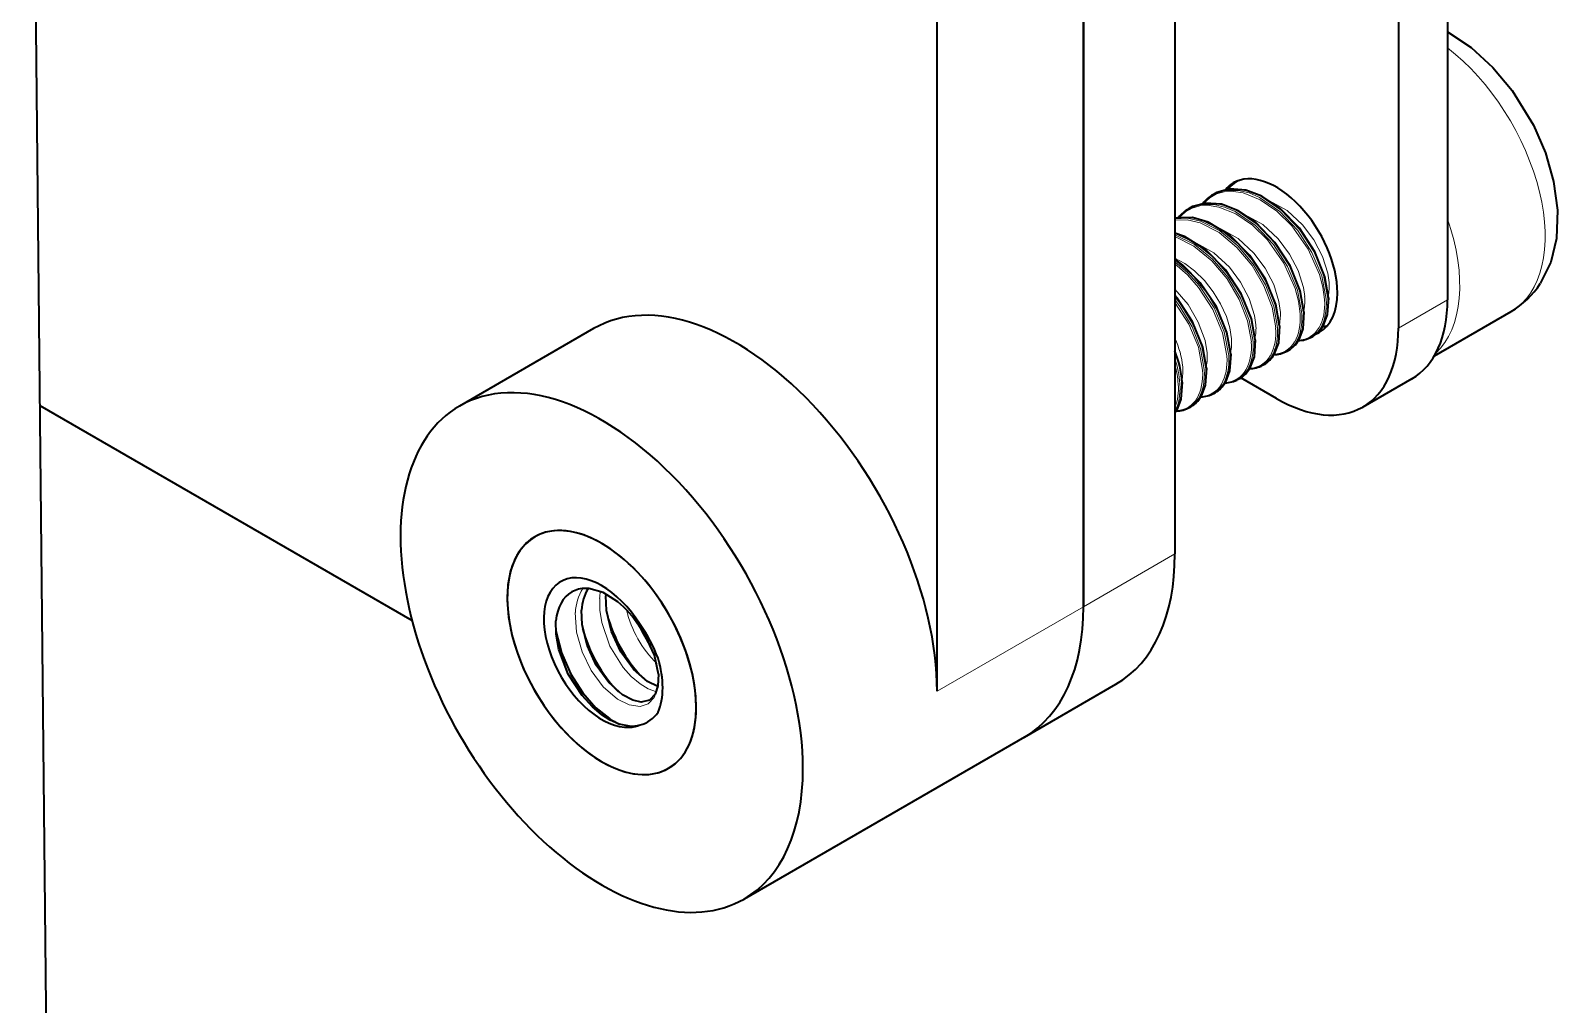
# Model space of a CAD drawing. Extents: x 377 to 822, y 181 to 641.
# Drawn here: x 688.99 to 706.7, y 585.96 to 597.25 of the extents above; entities that cross this region are included whole.
import ezdxf

# ---------------------------------------------------------------- set-up
doc = ezdxf.new("R2010")
doc.units = 0

msp = doc.modelspace()

# ---------------------------------------------------------------- linework, layer by layer
at = {"color": 7, "lineweight": 35}
for p, q in [((705.422, 617.806), (705.422, 594.128)), ((704.852, 617.478), (704.852, 593.799)), ((702.26, 614.858), (702.26, 591.18)), ((701.2, 590.568), (701.2, 614.246)), ((701.2, 614.246), (701.2, 590.568)), ((699.503, 589.588), (699.503, 613.266)), ((688.99, 603.334), (689.261, 576.666))]:
    msp.add_line(p, q, dxfattribs=at)
at = {"color": 7, "lineweight": 35, "ltscale": 0.000547538}
for p, q in [((702.702, 595.345), (702.721, 595.356)), ((703.561, 593.532), (703.58, 593.543)), ((703.278, 593.368), (703.297, 593.379)), ((702.429, 592.878), (702.448, 592.889))]:
    msp.add_line(p, q, dxfattribs=at)
at = {"color": 7, "lineweight": 35, "ltscale": 0.0005483}
for p, q in [((702.419, 595.182), (702.438, 595.193)), ((703.843, 593.695), (703.862, 593.706)), ((702.995, 593.205), (703.014, 593.216)), ((702.712, 593.042), (702.731, 593.053))]:
    msp.add_line(p, q, dxfattribs=at)
at = {"color": 7, "lineweight": 13, "ltscale": 0.016432}
msp.add_line((704.852, 593.799), (705.422, 594.128), dxfattribs=at)
at = {"color": 7, "lineweight": 35, "ltscale": 0.025687}
msp.add_line((705.27, 593.479), (706.16, 593.993), dxfattribs=at)
at = {"color": 7, "lineweight": 35, "ltscale": 0.044908}
msp.add_line((695.519, 593.793), (693.964, 592.895), dxfattribs=at)
at = {"color": 7, "lineweight": 35, "ltscale": 0.011963}
msp.add_line((703.438, 592.983), (703.024, 593.222), dxfattribs=at)
at = {"color": 7, "lineweight": 35, "ltscale": 0.016433}
msp.add_line((705.008, 593.212), (704.438, 592.884), dxfattribs=at)
at = {"color": 7, "lineweight": 35, "ltscale": 0.124645}
msp.add_line((689.096, 592.902), (693.414, 590.409), dxfattribs=at)
at = {"color": 7, "lineweight": 35, "ltscale": 0.000794807}
msp.add_line((702.278, 592.84), (702.26, 592.813), dxfattribs=at)
at = {"color": 7, "lineweight": 13, "ltscale": 0.00058117}
msp.add_line((702.26, 592.815), (702.273, 592.835), dxfattribs=at)
at = {"color": 7, "lineweight": 13, "ltscale": 0.030619}
msp.add_line((701.2, 590.568), (702.26, 591.18), dxfattribs=at)
at = {"color": 7, "lineweight": 35, "ltscale": 0.000548179}
msp.add_line((695.664, 590.716), (695.663, 590.694), dxfattribs=at)
at = {"color": 7, "lineweight": 13, "ltscale": 0.04899}
msp.add_line((701.2, 590.568), (699.503, 589.588), dxfattribs=at)
at = {"color": 7, "lineweight": 35, "ltscale": 0.00050382}
msp.add_line((696.059, 590.36), (696.049, 590.343), dxfattribs=at)
at = {"color": 7, "lineweight": 35, "ltscale": 0.030619}
msp.add_line((700.516, 589.057), (701.577, 589.669), dxfattribs=at)
at = {"color": 7, "lineweight": 35, "ltscale": 0.093897}
msp.add_line((700.516, 589.057), (697.264, 587.179), dxfattribs=at)
at = {"color": 7, "lineweight": 35}
for points in [[(705.422, 597.236), (705.698, 597.052), (705.949, 596.822), (706.172, 596.554), (706.418, 596.153), (706.557, 595.831), (706.652, 595.5), (706.697, 595.168), (706.684, 594.839), (706.618, 594.563), (706.497, 594.316)], [(704.04, 594.151), (703.998, 594.393), (703.882, 594.683), (703.704, 594.956), (703.482, 595.185), (703.267, 595.328), (703.082, 595.397), (702.899, 595.412), (702.747, 595.37), (702.721, 595.356)], [(703.757, 593.988), (703.715, 594.23), (703.599, 594.519), (703.421, 594.793), (703.199, 595.022), (702.985, 595.164), (702.799, 595.234), (702.616, 595.248), (702.464, 595.207), (702.438, 595.193)], [(703.474, 593.825), (703.431, 594.071), (703.311, 594.365), (703.128, 594.642), (702.9, 594.871), (702.647, 595.027), (702.463, 595.081), (702.289, 595.079), (702.26, 595.073)], [(703.191, 593.661), (703.148, 593.906), (703.03, 594.198), (702.849, 594.474), (702.623, 594.703), (702.373, 594.86), (702.26, 594.9)], [(702.909, 593.498), (702.864, 593.748), (702.742, 594.045), (702.555, 594.325), (702.353, 594.529), (702.26, 594.6)], [(702.626, 593.335), (702.583, 593.578), (702.466, 593.87), (702.286, 594.145), (702.26, 594.176)], [(704.04, 594.151), (704.027, 593.955), (703.975, 593.82)], [(703.757, 593.988), (703.744, 593.792), (703.692, 593.656)], [(703.474, 593.825), (703.461, 593.629), (703.409, 593.493)], [(703.191, 593.661), (703.178, 593.465), (703.126, 593.33)], [(702.909, 593.498), (702.895, 593.302), (702.844, 593.166)], [(702.626, 593.335), (702.612, 593.139), (702.561, 593.003)], [(702.343, 593.172), (702.33, 592.975), (702.278, 592.84)], [(695.8, 590.625), (695.631, 590.732), (695.463, 590.779), (695.428, 590.78)], [(696.168, 589.485), (696.07, 589.463), (695.974, 589.483), (695.856, 589.545), (695.695, 589.689), (695.551, 589.889), (695.443, 590.122), (695.385, 590.363), (695.38, 590.53)], [(696.265, 589.644), (696.146, 589.703), (695.983, 589.846), (695.837, 590.047), (695.727, 590.281), (695.668, 590.524), (695.663, 590.694)], [(695.937, 589.184), (695.815, 589.208), (695.711, 589.253), (695.615, 589.314), (695.505, 589.406), (695.385, 589.537), (695.225, 589.786), (695.115, 590.071), (695.084, 590.249), (695.083, 590.403)], [(696.272, 589.785), (696.225, 590.005), (696.117, 590.238), (696.047, 590.346)], [(695.081, 590.285), (695.146, 590.033), (695.254, 589.787), (695.394, 589.569), (695.546, 589.397), (695.702, 589.271)], [(696.272, 589.785), (696.266, 589.651), (696.233, 589.553), (696.168, 589.485)]]:
    msp.add_lwpolyline(points, dxfattribs=at)
at = {"color": 7, "lineweight": 13}
for points in [[(703.996, 594.129), (703.977, 594.273), (703.938, 594.422), (703.806, 594.716), (703.616, 594.985), (703.442, 595.156), (703.251, 595.287), (703.052, 595.367), (702.94, 595.384), (702.833, 595.378), (702.744, 595.354), (702.665, 595.311), (702.593, 595.245)], [(704.015, 594.133), (703.964, 594.403), (703.85, 594.677), (703.685, 594.932), (703.478, 595.152), (703.242, 595.314), (703.12, 595.366), (702.998, 595.395), (702.841, 595.395), (702.702, 595.345)], [(704.034, 594.142), (703.984, 594.412), (703.87, 594.687), (703.705, 594.942), (703.498, 595.162), (703.262, 595.324), (703.139, 595.377), (703.017, 595.406), (702.86, 595.406), (702.721, 595.356)], [(703.713, 593.966), (703.694, 594.11), (703.655, 594.258), (703.523, 594.553), (703.333, 594.822), (703.159, 594.993), (702.968, 595.124), (702.769, 595.203), (702.657, 595.221), (702.55, 595.215), (702.461, 595.19), (702.382, 595.147), (702.31, 595.082)], [(703.732, 593.97), (703.682, 594.24), (703.567, 594.514), (703.402, 594.769), (703.195, 594.988), (702.96, 595.15), (702.837, 595.203), (702.715, 595.232), (702.558, 595.231), (702.419, 595.182)], [(703.751, 593.979), (703.701, 594.249), (703.587, 594.523), (703.422, 594.779), (703.215, 594.999), (702.979, 595.161), (702.857, 595.213), (702.735, 595.243), (702.578, 595.242), (702.438, 595.193)], [(703.359, 595.275), (703.561, 595.162), (703.742, 594.995), (703.872, 594.821), (703.971, 594.631), (704.033, 594.435), (704.048, 594.328)], [(703.469, 593.816), (703.425, 594.064), (703.326, 594.318), (703.182, 594.558), (702.998, 594.774), (702.786, 594.945), (702.559, 595.055), (702.405, 595.084), (702.26, 595.072)], [(703.449, 593.807), (703.406, 594.051), (703.31, 594.301), (703.169, 594.539), (702.989, 594.753), (702.781, 594.925), (702.558, 595.038), (702.405, 595.072), (702.26, 595.065)], [(703.43, 593.803), (703.388, 594.043), (703.293, 594.289), (703.155, 594.523), (702.979, 594.735), (702.775, 594.906), (702.555, 595.019), (702.404, 595.055), (702.26, 595.051)], [(702.793, 594.948), (702.996, 594.836), (703.177, 594.668), (703.306, 594.494), (703.406, 594.304), (703.467, 594.108), (703.483, 594.002)], [(703.076, 595.112), (703.279, 594.999), (703.459, 594.832), (703.589, 594.658), (703.688, 594.467), (703.75, 594.271), (703.766, 594.165)], [(703.186, 593.653), (703.14, 593.905), (703.039, 594.163), (702.891, 594.406), (702.704, 594.622), (702.489, 594.791), (702.26, 594.896)], [(703.167, 593.643), (703.122, 593.892), (703.023, 594.146), (702.878, 594.386), (702.696, 594.6), (702.486, 594.77), (702.26, 594.88)], [(703.147, 593.639), (703.104, 593.883), (703.007, 594.132), (702.866, 594.369), (702.688, 594.58), (702.481, 594.75), (702.26, 594.86)], [(702.51, 594.785), (702.713, 594.672), (702.894, 594.505), (703.023, 594.331), (703.123, 594.141), (703.185, 593.945), (703.2, 593.838)], [(702.26, 594.609), (702.377, 594.546), (702.487, 594.464), (702.603, 594.35), (702.706, 594.221), (702.791, 594.08), (702.858, 593.933), (702.897, 593.802), (702.917, 593.675)], [(702.903, 593.489), (702.862, 593.727), (702.77, 593.97), (702.636, 594.203), (702.462, 594.417), (702.26, 594.592)], [(702.884, 593.48), (702.832, 593.754), (702.714, 594.032), (702.545, 594.29), (702.41, 594.44), (702.26, 594.567)], [(702.864, 593.476), (702.814, 593.744), (702.701, 594.015), (702.536, 594.268), (702.405, 594.416), (702.26, 594.543)], [(702.26, 594.25), (702.413, 594.071), (702.532, 593.869), (702.61, 593.657), (702.634, 593.512)], [(702.62, 593.326), (702.574, 593.58), (702.472, 593.838), (702.323, 594.083), (702.26, 594.163)], [(702.601, 593.317), (702.557, 593.562), (702.461, 593.812), (702.319, 594.05), (702.26, 594.129)], [(702.582, 593.313), (702.533, 593.576), (702.422, 593.844), (702.26, 594.096)], [(695.59, 590.663), (695.592, 590.527), (695.614, 590.387), (695.709, 590.112), (695.863, 589.864), (695.956, 589.759), (696.058, 589.673), (696.152, 589.616), (696.247, 589.583)], [(695.307, 590.5), (695.321, 590.273), (695.385, 590.044), (695.491, 589.829), (695.632, 589.639), (695.797, 589.495), (695.931, 589.429), (696.059, 589.412), (696.153, 589.444), (696.223, 589.515), (696.267, 589.632), (696.274, 589.778)], [(696.274, 589.778), (696.254, 589.905), (696.215, 590.034), (696.088, 590.286), (696.049, 590.343)]]:
    msp.add_lwpolyline(points, dxfattribs=at)
at = {"color": 7, "lineweight": 35}
for centre, radius, start, end in [((703.202, 595.137), 0.43, 124.159, 141.1619), ((702.917, 594.977), 0.427, 120.2348, 141.2202), ((702.634, 594.813), 0.427, 120.2348, 141.2202), ((705.657, 594.856), 0.999, 300.2171, 327.2879), ((703.703, 593.976), 0.314, 300.6018, 330.1465), ((703.971, 594.146), 0.328, 270.5283, 279.7116), ((701.12, 593.082), 1.227, 4.1982, 21.6364), ((703.407, 593.803), 0.311, 270.1219, 299.4702), ((703.42, 593.812), 0.314, 300.6018, 330.1465), ((703.69, 593.966), 0.311, 270.1219, 299.4702), ((703.125, 593.639), 0.311, 270.1219, 299.4702), ((703.137, 593.649), 0.314, 300.6018, 330.1465), ((702.842, 593.476), 0.311, 270.1219, 299.4702), ((702.854, 593.486), 0.314, 300.6018, 330.1465), ((702.289, 593.159), 0.314, 300.6018, 330.1465), ((702.559, 593.313), 0.311, 270.1219, 299.4702), ((702.571, 593.323), 0.314, 300.6018, 330.1465), ((702.276, 593.149), 0.311, 270.1219, 299.4702), ((695.425, 590.452), 0.328, 89.5271, 118.7839), ((695.891, 590.512), 0.511, 148.5191, 177.9859), ((694.998, 589.672), 1.246, 32.5626, 49.9278), ((697.297, 590.909), 1.677, 194.777, 223.9595), ((694.713, 589.39), 1.659, 20.5394, 35.8002), ((697.014, 590.745), 1.677, 194.777, 223.9595), ((697.268, 590.889), 1.334, 204.5379, 215.4473), ((695.983, 589.524), 0.334, 283.1236, 328.0251), ((696.136, 589.926), 0.786, 236.4574, 246.377), ((695.959, 589.522), 0.338, 266.232, 287.2401)]:
    msp.add_arc(centre, radius, start, end, dxfattribs=at)
at = {"color": 7, "lineweight": 13}
for centre, radius, start, end in [((703.178, 595.146), 0.4, 111.7442, 139.0716), ((703.499, 594.28), 0.551, 348.1309, 4.9951), ((703.216, 594.117), 0.551, 348.1309, 4.9951), ((702.933, 593.954), 0.551, 348.1309, 4.9951), ((703.171, 593.919), 0.582, 332.5918, 5.9028), ((702.65, 593.79), 0.551, 348.1309, 4.9951), ((702.856, 593.742), 0.576, 332.5506, 6.0182), ((703.683, 593.945), 0.286, 272.0565, 330.5336), ((703.69, 593.953), 0.3, 300.627, 330.1527), ((703.709, 593.964), 0.301, 300.6272, 330.1518), ((703.961, 594.14), 0.318, 272.8151, 282.9834), ((701.35, 593.253), 1.006, 5.4429, 25.1914), ((702.367, 593.627), 0.551, 348.1309, 4.9951), ((702.573, 593.579), 0.576, 332.5506, 6.0182), ((703.4, 593.781), 0.286, 272.0565, 330.5336), ((703.408, 593.79), 0.3, 300.627, 330.1527), ((703.427, 593.801), 0.301, 300.6272, 330.1518), ((701.121, 593.076), 1.22, 4.0824, 20.893), ((701.189, 593.077), 1.112, 3.7337, 15.5647), ((701.144, 593.072), 1.177, 3.9713, 18.447), ((702.085, 593.464), 0.551, 348.1309, 4.9951), ((703.117, 593.618), 0.286, 272.0565, 330.5336), ((703.125, 593.627), 0.3, 300.627, 330.1527), ((703.144, 593.638), 0.301, 300.6272, 330.1518), ((701.802, 593.3), 0.551, 348.1309, 4.9951), ((702.835, 593.455), 0.286, 272.0565, 330.5336), ((702.842, 593.464), 0.3, 300.627, 330.1527), ((702.861, 593.475), 0.301, 300.6272, 330.1518), ((701.669, 593.095), 0.632, 339.5668, 4.9489), ((702.295, 593.148), 0.301, 300.6272, 330.1518), ((702.552, 593.291), 0.286, 272.0565, 330.5336), ((702.559, 593.3), 0.3, 300.627, 330.1527), ((702.578, 593.311), 0.301, 300.6272, 330.1518), ((702.269, 593.128), 0.286, 272.0565, 330.5336), ((702.276, 593.137), 0.3, 300.627, 330.1527), ((695.852, 590.482), 0.544, 146.8491, 178.1308), ((696.298, 590.616), 0.71, 169.5432, 176.2399), ((697.17, 590.836), 1.305, 193.5297, 225.2826)]:
    msp.add_arc(centre, radius, start, end, dxfattribs=at)
for centre, major_axis, ratio, start_param, end_param in [((705.21, 595.638), (0.95, -1.645), 0.57735, 6.283156, 8.480822), ((704.22, 595.067), (0.95, -1.645), 0.57735, 0.130631, 1.248353), ((703.374, 594.471), (0.454, -0.773), 0.553017, 0.295116, 0.823805), ((703.386, 594.478), (0.459, -0.782), 0.553258, 0.296156, 0.824532), ((703.404, 594.49), (0.46, -0.783), 0.5529, 0.295492, 0.820919), ((703.091, 594.307), (0.454, -0.773), 0.553018, 0.295116, 0.823805), ((703.103, 594.314), (0.459, -0.782), 0.553258, 0.296156, 0.824532), ((702.82, 594.151), (0.459, -0.782), 0.553258, 0.296156, 0.824533), ((702.838, 594.163), (0.46, -0.783), 0.5529, 0.295492, 0.820919), ((702.537, 593.988), (0.459, -0.782), 0.553258, 0.296156, 0.824533), ((702.555, 594), (0.46, -0.783), 0.5529, 0.295492, 0.820919), ((702.242, 593.817), (0.454, -0.773), 0.553018, 0.295116, 0.823806), ((702.255, 593.824), (0.459, -0.782), 0.553258, 0.296156, 0.824533), ((702.272, 593.837), (0.46, -0.783), 0.5529, 0.295492, 0.820919), ((701.959, 593.654), (0.454, -0.773), 0.553018, 0.295116, 0.823806), ((701.972, 593.661), (0.459, -0.782), 0.553258, 0.296156, 0.824533), ((701.989, 593.673), (0.46, -0.783), 0.5529, 0.295492, 0.820918), ((701.688, 593.498), (0.46, -0.783), 0.553147, 0.318157, 0.823937), ((701.707, 593.51), (0.46, -0.783), 0.5529, 0.295492, 0.820918)]:
    msp.add_ellipse(centre, major_axis=major_axis, ratio=ratio, start_param=start_param, end_param=end_param, dxfattribs=at)
at = {"color": 7, "lineweight": 35}
for centre, major_axis, ratio, start_param, end_param in [((703.438, 594.616), (0.5, -0.866), 0.57735, 3.141593, 3.349133), ((703.438, 594.616), (0.5, -0.866), 0.57735, 0.785398, 3.141593), ((697.169, 590.935), (-1.65, 2.858), 0.57735, 3.926991, 6.283185), ((703.438, 594.616), (0.5, -0.866), 0.57735, 0, 0.785398), ((704.008, 594.944), (1, -1.732), 0.57735, 6.283185, 7.068583), ((703.438, 594.616), (0.5, -0.866), 0.57735, 6.204502, 6.283185), ((703.438, 594.616), (1, -1.732), 0.57735, 0, 0.785398), ((695.614, 590.037), (-1.65, 2.858), 0.57735, 3.926991, 6.283185), ((695.614, 590.037), (-1.65, 2.858), 0.57735, 6.283185, 9.424778), ((703.438, 594.616), (1, -1.732), 0.57735, 5.497787, 6.283185), ((695.614, 590.037), (-0.775, 1.342), 0.57735, 3.141593, 6.283185), ((695.614, 590.037), (-0.775, 1.342), 0.57735, 3.926991, 6.283185), ((695.614, 590.037), (-0.775, 1.342), 0.57735, 6.283185, 8.63938), ((695.614, 590.037), (-0.775, 1.342), 0.57735, 6.283185, 9.424778), ((699.927, 592.527), (1.65, -2.858), 0.57735, 6.283185, 7.068583), ((695.614, 590.037), (-0.475, 0.823), 0.57735, 4.773122, 9.13938), ((695.686, 589.987), (0.419, -0.753), 0.581646, 3.141419, 3.845376), ((698.866, 591.915), (1.65, -2.858), 0.57735, 6.283185, 7.068583), ((698.866, 591.915), (1.65, -2.858), 0.57735, 6.283185, 7.068583), ((695.614, 590.037), (-0.5, 0.866), 0.57735, 3.534289, 4.319693), ((695.614, 590.037), (-0.775, 1.342), 0.57735, 3.141593, 3.926991), ((695.614, 590.037), (-0.475, 0.823), 0.57735, 2.856194, 3.080859), ((695.614, 590.037), (-0.775, 1.342), 0.57735, 2.356194, 3.141593), ((695.614, 590.037), (-1.65, 2.858), 0.57735, 3.141593, 3.926991)]:
    msp.add_ellipse(centre, major_axis=major_axis, ratio=ratio, start_param=start_param, end_param=end_param, dxfattribs=at)

doc.saveas('drawing.dxf')
